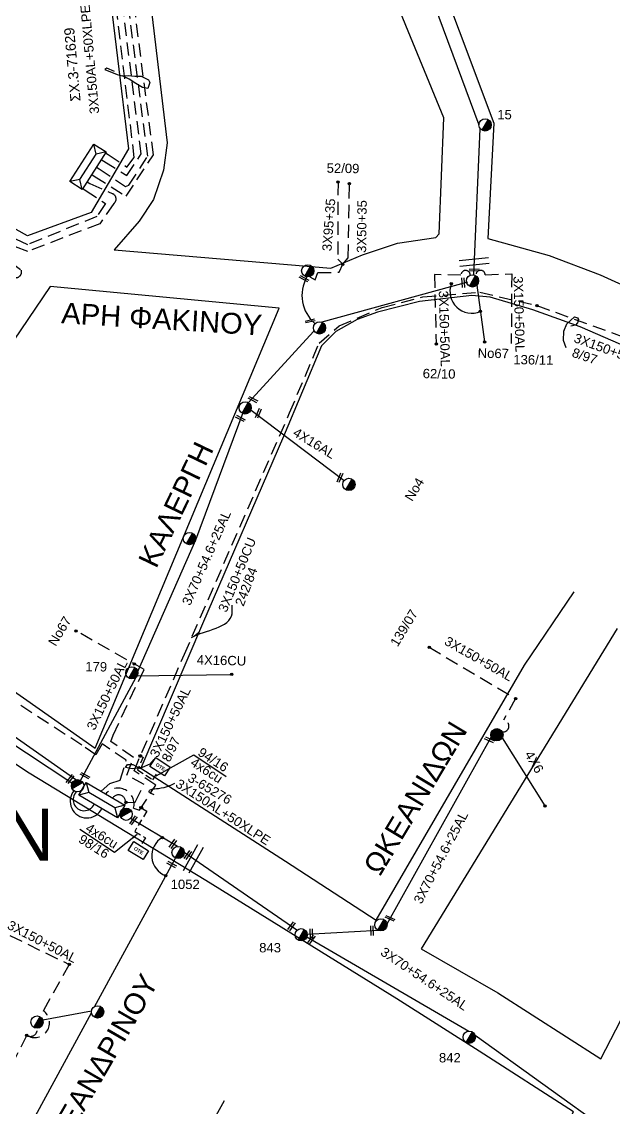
# Model space of a CAD drawing. Header units: millimetres. Extents: x 1113 to 5794, y 757 to 3537.
# Drawn here: x 2255.7 to 2369.5, y 1407 to 1615.7 of the extents above; entities that cross this region are included whole.
import ezdxf

# ---------------------------------------------------------------- set-up
doc = ezdxf.new("R2010")
doc.units = ezdxf.units.MM
doc.linetypes.add('DASHED', pattern=[19.05, 12.7, -6.35])
for name, color, linetype in [('Pillar OTE', 7, 'Continuous'), ('Άγνωστα', 7, 'Continuous'), ('Γέφυρες Εναέριου Δικτύου', 7, 'Continuous'), ('Γυμνά εναέρια ΧΤ (3Φ)   3x50+35CU', 7, 'Continuous'), ('Εναέρια παροχή ΧΤ 4x16', 7, 'SYN_LINE'), ('Επιγραφές - Σχήματα', 7, 'Continuous'), ('Καλώδια ΧΤ   3x150+50AL', 7, 'DASHED'), ('Καλώδια ΧΤ   3x150+50CU', 7, 'DASHED'), ('Καλώδια ΧΤ   3x150AL+50XLPE', 7, 'DASHED'), ('Καλώδια ΧΤ   3x95+35 CU', 7, 'DASHED'), ('Μηχανική τομή', 7, 'Continuous'), ('Στύλος Ξύλινος', 7, 'Continuous'), ('Στύλος Ξύλινος @ 1', 7, 'Continuous'), ('Στύλος ΦΜ', 7, 'Continuous'), ('Στύλος ΦΜ @ 1', 7, 'Continuous'), ('Συνδέσεις', 7, 'Continuous'), ('Συνεστραμμένα ΧΤ   3x70+54.6+25 AL', 7, 'SYN_LINE'), ('Τομή', 7, 'Continuous'), ('Υποσταθμός εναέριος 2 στύλων', 7, 'Continuous'), ('Υποσταθμός πόλεως', 7, 'Continuous'), ('Υπόβαθρο ΔΕΗ', 7, 'Continuous'), ('Υπόγεια καλώδια Παροχών ΧΤ   4x50AL', 7, 'DASHED'), ('Υπόγεια καλώδια Παροχών ΧΤ   4x6', 7, 'DASHED')]:
    doc.layers.add(name, color=color, linetype=linetype)
doc.styles.get("Standard").update_dxf_attribs({"font": 'arial.ttf'})
doc.linetypes.add('SYN_LINE', pattern='A,0.5,-0.0001,["/\\/\\/\\/",Standard,S=0.1,R=0,X=0,Y=-0.05],-0.25', length=0.7501)
doc.dimstyles.new('ISO-25', dxfattribs={"dimtxt": 2.5, "dimasz": 1.8, "dimexe": 1.25, "dimexo": 0.625, "dimtad": 1, "dimtxsty": 'Standard', "dimcen": 1.8, "dimadec": 0, "dimazin": 0, "dimtfac": 1, "dimtmove": 0, "dimatfit": 3, "dimfxl": 1.25, "dimarcsym": 0})

# ---------------------------------------------------------------- blocks, each defined once
blk = doc.blocks.new('ΥΠΑΡΧΩΝ ΤΣΙΜΕΝΤΕΝΙΟΣ ΣΤΥΛΟΣ')
at = {"layer": 'Στύλος ΦΜ'}
blk.add_hatch(color=7, dxfattribs=at).paths.add_polyline_path([(-1.29, -2.28, 0.574793), (2.62, 0, 0.268822), (1.3, 2.27)])
at = {"layer": 'Στύλος ΦΜ', "color": 7}
blk.add_line((-1.29, -2.28), (1.3, 2.27), dxfattribs=at)
blk.add_circle((0, 0), 2.62, dxfattribs=at)
at = {"layer": 'Στύλος ΦΜ', "flags": 4}
for tag, p in [('ΑΡΙΘΜΟΣ', (-4.68, 8.05)), ('ΤΥΠΟΣ', (-4.91, 3.03))]:
    blk.add_attdef(tag, p, '', height=4, dxfattribs=at)
blk = doc.blocks.new('ΥΠΑΡΧΩΝ ΞΥΛΙΝΟΣ ΣΤΥΛΟΣ')
at = {"layer": 'Στύλος Ξύλινος'}
h = blk.add_hatch(color=7, dxfattribs=at)
h.paths.add_polyline_path([(-2.62, 0, 0.270008), (-1.29, -2.28), (1.3, 2.27, 0.576266)])
h.paths.add_polyline_path([(-1.29, -2.28, 0.574793), (2.62, 0, 0.268822), (1.3, 2.27)])
at = {"layer": 'Στύλος Ξύλινος', "color": 7}
blk.add_line((-1.29, -2.28), (1.3, 2.27), dxfattribs=at)
blk.add_circle((0, 0), 2.62, dxfattribs=at)
at = {"layer": 'Στύλος Ξύλινος', "flags": 4}
for tag, p in [('ΑΡΙΘΜΟΣ', (-4.91, 8.6)), ('ΤΥΠΟΣ', (-4.85, 3.39))]:
    blk.add_attdef(tag, p, '', height=4, dxfattribs=at)
blk = doc.blocks.new('ΥΠΟΣΤΑΘΜΟΣ ΕΝΑΕΡΙΟΣ ΕΠΙ 2 ΣΤΥΛΩΝ')
at = {"layer": 'Υποσταθμός εναέριος 2 στύλων', "linetype": 'Continuous'}
for points in [[(-11.97, -2.11, 0.574793), (-8.45, -0.07, 0.268822), (-9.64, 1.98)], [(9.68, -2.15, 0.574793), (13.19, -0.1, 0.268822), (12.01, 1.95)]]:
    blk.add_hatch(color=256, dxfattribs=at).paths.add_polyline_path(points)
for p, q in [((-11.97, -2.11), (-9.64, 1.98)), ((9.68, -2.15), (12.01, 1.95))]:
    blk.add_line(p, q, dxfattribs=at)
for centre in [(-10.81, -0.07), (10.84, -0.1)]:
    blk.add_circle(centre, 2.36, dxfattribs=at)
at = {"layer": 'Υποσταθμός πόλεως', "linetype": 'Continuous', "ltscale": 40}
blk.add_lwpolyline([(-8.57, 2.82), (8.57, 2.82), (8.57, -2.82), (-8.57, -2.82)], close=True, dxfattribs=at)
for points in [[(-5.75, 0), (-8.57, 2.82)], [(-8.57, -2.82), (-5.75, 0)], [(-5.75, 0), (5.75, 0)], [(5.75, 0), (8.57, 2.82)], [(8.57, -2.82), (5.75, 0)]]:
    blk.add_lwpolyline(points, dxfattribs=at)
at = {"layer": 'Υποσταθμός εναέριος 2 στύλων', "ltscale": 40, "flags": 1}
for tag, p in [('ΜΕΤΑΣΧΗΜΑΤΙΣΜΟΣ', (14.09, 2.51)), ('ΙΣΧΥΣ', (14.07, -0.28)), ('ΑΡΙΘΜΟΣ', (14.19, -3))]:
    blk.add_attdef(tag, p, '', height=1.8, dxfattribs=at)
blk = doc.blocks.new('ΥΠΟΣΤΑΘΜΟΣ ΠΟΛΕΩΣ 6 ΑΝΑΧΩΡΗΣΕΩΝ')
at = {"layer": 'Υποσταθμός πόλεως', "linetype": 'Continuous', "ltscale": 40}
for p, q in [((-8.18, -2.82), (-8.18, -4)), ((-5.01, -2.82), (-5.01, -4)), ((-1.74, -2.82), (-1.74, -4)), ((1.65, -2.82), (1.65, -4)), ((5.07, -2.82), (5.07, -4)), ((8.16, -2.82), (8.16, -4))]:
    blk.add_line(p, q, dxfattribs=at)
blk.add_lwpolyline([(-8.57, 2.82), (8.57, 2.82), (8.57, -2.82), (-8.57, -2.82)], close=True, dxfattribs=at)
for points in [[(-5.75, 0), (-8.57, 2.82)], [(5.75, 0), (8.57, 2.82)], [(-8.57, -2.82), (-5.75, 0)], [(-5.75, 0), (5.75, 0)], [(8.57, -2.82), (5.75, 0)]]:
    blk.add_lwpolyline(points, dxfattribs=at)
at = {"layer": 'Υποσταθμός πόλεως', "linetype": 'SYN_LINE', "ltscale": 40, "flags": 1}
for tag, p in [('ΜΕΤΑΣΧΗΜΑΤΙΣΜΟΣ', (9.64, 1.91)), ('ΙΣΧΥΣ', (9.62, -0.89)), ('ΑΡΙΘΜΟΣ', (9.74, -3.61))]:
    blk.add_attdef(tag, p, '', height=1.8, dxfattribs=at)
blk = doc.blocks.new('ΜΗΧΑΝΙΚΗ ΤΟΜΗ')
at = {"layer": 'Μηχανική τομή', "ltscale": 40}
for p, q in [((-1.89, 0.78), (1.89, 0.78)), ((1.89, 0), (-1.89, 0))]:
    blk.add_line(p, q, dxfattribs=at)
blk = doc.blocks.new('ΤΟΜΗ')
at = {"layer": 'Τομή', "ltscale": 40}
for p, q in [((-5.68, 0), (5.68, 0)), ((5.68, -2.33), (-5.68, -2.33))]:
    blk.add_line(p, q, dxfattribs=at)
blk = doc.blocks.new('_ΣΥΝΔΕΣΗ')
at = {"layer": 'Συνδέσεις', "linetype": 'SYN_LINE', "ltscale": 40}
blk.add_hatch(color=256, dxfattribs=at).paths.add_polyline_path([(0.5, -0.01, 1), (-0.5, -0.01, 1)])
at = {"layer": 'Συνδέσεις'}
blk.add_circle((0, -0.01), 0.5, dxfattribs=at)
blk = doc.blocks.new('PILLAR ΟΤΕ')
at = {"layer": 'Pillar OTE', "ltscale": 40}
blk.add_lwpolyline([(-3.31, 2.02), (3.39, 2.02), (3.39, -1.99), (-3.31, -1.99)], close=True, dxfattribs=at)
at = {"layer": 'Pillar OTE', "insert": (-1.81, 0.71), "char_height": 1.3575, "width": 109.961, "attachment_point": 1}
blk.add_mtext('{\\fArial|b1|i0|c161|p34;OTE}', dxfattribs=at)
blk = doc.blocks.new('TSONTA XT1')
at = {"ltscale": 40}
h = blk.add_hatch(color=256, dxfattribs=at)
h.dxf.hatch_style = 1
h.paths.add_polyline_path([(595.96, 2487.66), (597.07, 2488.77), (595.96, 2489.87), (594.85, 2488.77)])
blk.add_lwpolyline([(594.85, 2488.77), (595.96, 2489.87), (597.07, 2488.77), (595.96, 2487.66)], close=True, dxfattribs=at)

msp = doc.modelspace()

# ---------------------------------------------------------------- linework, layer by layer
at = {"layer": 'Άγνωστα', "color": 85, "linetype": 'DASHED', "lineweight": -3, "ltscale": 0.2}
msp.add_lwpolyline([(2270.94, 1467.88), (2272.64, 1469.39), (2274.63, 1469.99), (2275.75, 1473.83), (2271.13, 1477.02), (2269.93, 1474.86), (2267.23, 1476.74), (2248.05, 1489.18), (2253.11, 1497.12), (2248.14, 1500.31), (2253.79, 1509.91)], dxfattribs=at)
at = {"layer": 'Άγνωστα', "color": 1, "linetype": 'SYN_LINE', "lineweight": -3, "ltscale": 20}
msp.add_lwpolyline([(2347.99, 1478.12), (2356.2, 1465.05)], dxfattribs=at)
at = {"layer": 'Γέφυρες Εναέριου Δικτύου', "lineweight": -3}
for centre, radius, start, end in [((2342.15, 1563.91), 4.19, 159.6105, 293.475), ((2284.66, 1455.48), 4.01, 118.9793, 251.0075)]:
    msp.add_arc(centre, radius, start, end, dxfattribs=at)
at = {"layer": 'Γυμνά εναέρια ΧΤ (3Φ)   3x50+35CU', "color": 1, "linetype": 'DASHED', "lineweight": -3, "ltscale": 0.2}
msp.add_lwpolyline([(2311.01, 1566.74), (2312.06, 1566.15), (2312.6, 1567.52), (2316.69, 1567.6), (2317.36, 1569.12), (2318.39, 1570.36), (2318.66, 1584.62)], dxfattribs=at)
at = {"layer": 'Εναέρια παροχή ΧΤ 4x16', "color": 1, "lineweight": -3, "ltscale": 20}
msp.add_lwpolyline([(2299.76, 1541.12), (2317.65, 1527.59)], dxfattribs=at)
at = {"layer": 'Επιγραφές - Σχήματα', "lineweight": -3}
for points in [[(2273.53, 1606.18), (2272.06, 1606.8), (2271.67, 1606.55), (2274.04, 1605.56), (2275.05, 1605.3), (2276.13, 1605.4), (2277.39, 1605.27), (2278.63, 1605.23), (2280.06, 1604.58), (2280.29, 1604.03), (2279.9, 1602.88), (2278.92, 1603.07), (2277.63, 1603.85), (2276.31, 1604.68), (2275.05, 1605.3)], [(2360.3, 1553.06), (2359.75, 1554.49), (2359.84, 1556.25), (2360.41, 1557.68), (2361.9, 1559.01), (2362.45, 1558.86), (2362.66, 1558.52), (2362.49, 1557.86), (2362.1, 1557.41), (2361.19, 1557.2)], [(2281.08, 1474), (2280.33, 1473.07), (2278.83, 1472.42), (2276.88, 1472.19), (2275.61, 1472.47), (2276, 1473.04), (2277.01, 1473.04), (2278.41, 1472.24)]]:
    msp.add_lwpolyline(points, dxfattribs=at)
at = {"layer": 'Καλώδια ΧΤ   3x150+50AL', "lineweight": -3, "ltscale": 0.2}
for points in [[(2341.87, 1567.03, 0.985097), (2340.07, 1567.06), (2334.97, 1567.14), (2335.33, 1553.78)], [(2342.94, 1567.04, -0.985097), (2344.74, 1567.1), (2349.84, 1567.28), (2349.73, 1553.92)]]:
    msp.add_lwpolyline(points, format="xyb", dxfattribs=at)
at = {"layer": 'Καλώδια ΧΤ   3x150+50AL', "color": 2, "lineweight": -3, "ltscale": 0.2}
for points in [[(2354.67, 1561.19), (2380.47, 1551.85), (2382.9, 1552.32), (2383.06, 1553.3), (2383.7, 1553.29)], [(2277.26, 1471.83), (2286.94, 1494.19)]]:
    msp.add_lwpolyline(points, dxfattribs=at)
at = {"layer": 'Καλώδια ΧΤ   3x150+50AL', "color": 173, "lineweight": -3, "ltscale": 0.2}
msp.add_lwpolyline([(2275.62, 1465.71), (2277.46, 1465.81), (2279.18, 1469.16), (2275.89, 1470.98), (2277.13, 1474.39), (2272.81, 1477.43), (2273.23, 1478.66), (2279.19, 1491.28), (2266.13, 1498.67)], dxfattribs=at)
at = {"layer": 'Καλώδια ΧΤ   3x150+50AL', "color": 1, "lineweight": -3, "ltscale": 0.2}
msp.add_lwpolyline([(2333.97, 1495.55), (2350.58, 1485.69), (2348.22, 1481.54, -1.040412), (2348.02, 1479.29, 4.559408)], format="xyb", dxfattribs=at)
at = {"layer": 'Καλώδια ΧΤ   3x150+50AL', "color": 173, "lineweight": -3, "ltscale": 0.2}
for points in [[(2249.99, 1441.83), (2264.81, 1434.62), (2259.82, 1425.72, -0.972713), (2256.66, 1421), (2250.42, 1408.72), (2231.56, 1418.23)], [(2258.63, 1422.37, -0.668818), (2256.66, 1421, 2.016591)]]:
    msp.add_lwpolyline(points, format="xyb", dxfattribs=at)
at = {"layer": 'Καλώδια ΧΤ   3x150+50AL', "color": 173, "lineweight": -3}
msp.add_arc((2274.28, 1465.84), 1.35, 330.4209, 146.6557, dxfattribs=at)
at = {"layer": 'Καλώδια ΧΤ   3x150+50CU', "color": 1, "linetype": 'SYN_LINE', "lineweight": -3, "ltscale": 20}
for p, q in [((2341.34, 1565.7), (2313.37, 1557.97)), ((2311.77, 1556.18), (2299.27, 1542.57)), ((2298.15, 1540.56), (2289.05, 1516.14)), ((2289.05, 1516.14), (2277.89, 1490.68)), ((2266.85, 1469.71), (2277.66, 1489.8)), ((2277.49, 1490.03), (2295.76, 1490.32))]:
    msp.add_line(p, q, dxfattribs=at)
at = {"layer": 'Καλώδια ΧΤ   3x150+50CU', "color": 2, "lineweight": -3, "ltscale": 0.2}
msp.add_lwpolyline([(2286.94, 1494.19), (2307.14, 1540.57), (2312.82, 1553.94), (2316.66, 1557.27), (2324.96, 1560.83), (2332.77, 1562.86), (2343.73, 1563.77), (2354.67, 1561.19)], dxfattribs=at)
at = {"layer": 'Καλώδια ΧΤ   3x150AL+50XLPE', "color": 6, "lineweight": -3, "ltscale": 0.2}
msp.add_lwpolyline([(2270.55, 1587.46), (2275.65, 1584.04), (2276.28, 1584.31), (2279.89, 1589.87), (2275.29, 1625.78), (2274.5, 1627.78), (2273.08, 1629.94), (2271.99, 1630.4), (2267.57, 1628.78), (2266.32, 1631.82), (2272.25, 1634.08), (2272.42, 1634.83), (2269.76, 1640.92), (2272.71, 1642.15), (2275.41, 1636.64), (2312.92, 1653.13), (2313.41, 1653.65), (2313, 1658.12), (2318.29, 1660.26), (2315.23, 1673.27), (2315.53, 1673.94), (2316.69, 1674.54), (2316.98, 1674.54)], dxfattribs=at)
at = {"layer": 'Καλώδια ΧΤ   3x150AL+50XLPE', "color": 30, "lineweight": -3, "ltscale": 0.2}
msp.add_lwpolyline([(2269.63, 1586.03), (2275.73, 1582.19), (2280.99, 1590.14), (2276.23, 1627.05), (2275.36, 1629.02), (2274.45, 1630.1), (2273.05, 1631.17), (2271.76, 1631.55), (2269.23, 1630.58), (2268.75, 1631.73), (2273.28, 1633.77), (2273.41, 1634.68), (2271.49, 1639.12), (2272.63, 1639.61), (2274.9, 1634.65), (2312.45, 1651.38), (2314.43, 1653.1), (2314.1, 1656.74), (2318.71, 1658.55), (2319.69, 1657.99), (2319.69, 1657.99), (2321.06, 1658.54)], dxfattribs=at)
at = {"layer": 'Καλώδια ΧΤ   3x150AL+50XLPE', "color": 27, "lineweight": -3, "ltscale": 0.2}
msp.add_lwpolyline([(2271.47, 1588.9), (2275.88, 1586.15), (2278.64, 1590.32), (2274.07, 1626.96), (2272.96, 1628.27), (2271.53, 1628.98), (2266.27, 1626.7), (2263.96, 1632.01), (2271.4, 1635.04), (2268.14, 1642.02), (2273.11, 1643.89), (2275.33, 1639.22), (2294.58, 1647.61), (2294.58, 1648.62), (2294.96, 1649.24), (2294.96, 1649.24), (2295.65, 1649.31)], dxfattribs=at)
at = {"layer": 'Καλώδια ΧΤ   3x150AL+50XLPE', "color": 62, "lineweight": -3, "ltscale": 0.2}
msp.add_lwpolyline([(2272.31, 1590.2), (2275.9, 1587.78), (2277.31, 1589.64), (2272.94, 1626.02, 0.601982), (2270.93, 1626.8), (2265.28, 1624.55), (2261.11, 1633.68), (2261.11, 1633.68), (2265.49, 1635.43, -1.172825), (2268.38, 1636.32, -30.129975)], format="xyb", dxfattribs=at)
at = {"layer": 'Καλώδια ΧΤ   3x150AL+50XLPE', "color": 1, "lineweight": -3, "ltscale": 0.2}
msp.add_lwpolyline([(2268.75, 1584.66), (2273.18, 1582.66, -0.572569), (2273.38, 1580.77), (2270.69, 1576.92), (2256.85, 1571.58), (2251.68, 1573.55), (2250.37, 1571.86), (2255.62, 1567.98, -0.541566), (2254.35, 1566.55, -2.303902)], format="xyb", dxfattribs=at)
at = {"layer": 'Καλώδια ΧΤ   3x150AL+50XLPE', "color": 85, "lineweight": -3, "ltscale": 0.2}
msp.add_lwpolyline([(2267.9, 1583.33), (2271.79, 1580.8), (2270.13, 1578.3), (2256.85, 1572.88), (2250.58, 1575.81), (2247.52, 1571.45), (2252.11, 1568.93), (2251.79, 1567.69), (2251.02, 1566.17), (2232.56, 1540.42), (2215.17, 1514.58), (2213.37, 1516.03), (2207.72, 1508.89), (2190.85, 1522.77), (2189.94, 1522.02, -0.692696), (2188.81, 1523.32, -1.972513)], format="xyb", dxfattribs=at)
at = {"layer": 'Καλώδια ΧΤ   3x150AL+50XLPE', "color": 2, "lineweight": -3, "ltscale": 0.2}
msp.add_lwpolyline([(2271.82, 1467.36, -0.799412), (2277.19, 1464.61), (2278.34, 1464.23), (2281.44, 1469.08), (2277.26, 1471.83)], format="xyb", dxfattribs=at)
at = {"layer": 'Καλώδια ΧΤ   3x95+35 CU', "color": 1, "lineweight": -3, "ltscale": 0.2}
msp.add_lwpolyline([(2316.46, 1584.94), (2316.41, 1570.12), (2317.36, 1569.12)], dxfattribs=at)
at = {"layer": 'Συνεστραμμένα ΧΤ   3x70+54.6+25 AL', "color": 27, "lineweight": -3, "ltscale": 20}
for points in [[(2332.49, 1625.6), (2343.54, 1595.89)], [(2342.58, 1567.07), (2343.79, 1595.16)], [(2265.34, 1469.43), (2234.6, 1489.72)]]:
    msp.add_lwpolyline(points, dxfattribs=at)
at = {"layer": 'Συνεστραμμένα ΧΤ   3x70+54.6+25 AL', "color": 1, "lineweight": -3, "ltscale": 20}
for points in [[(2343.13, 1565.09), (2344.63, 1554.2)], [(2325.87, 1442.41), (2345.89, 1478.3)], [(2286.9, 1456.15), (2308.54, 1441.26)], [(2310.48, 1439.89), (2341.62, 1421.81)], [(2368.82, 1402.24), (2342.8, 1420.99)]]:
    msp.add_lwpolyline(points, dxfattribs=at)
at = {"layer": 'Συνεστραμμένα ΧΤ   3x70+54.6+25 AL', "color": 5, "lineweight": -3, "ltscale": 20}
msp.add_lwpolyline([(2266.06, 1470.07), (2236.71, 1490.69), (2234.6, 1489.72)], dxfattribs=at)
at = {"layer": 'Συνεστραμμένα ΧΤ   3x70+54.6+25 AL', "color": 173, "lineweight": -3, "ltscale": 10}
for points in [[(2285.59, 1457.29), (2276.58, 1462.63)], [(2259.71, 1424), (2269.11, 1425.69)]]:
    msp.add_lwpolyline(points, dxfattribs=at)
at = {"layer": 'Συνεστραμμένα ΧΤ   3x70+54.6+25 AL', "color": 173, "lineweight": -3, "ltscale": 20}
for points in [[(2269.64, 1426.49), (2285.2, 1455.06)], [(2249.51, 1389.41), (2269.1, 1425.33), (2269.1, 1425.33)]]:
    msp.add_lwpolyline(points, dxfattribs=at)
at = {"layer": 'Συνεστραμμένα ΧΤ   3x70+54.6+25 AL', "color": 1, "lineweight": -3, "ltscale": 10}
msp.add_lwpolyline([(2310.55, 1440.45), (2324.19, 1441.17)], dxfattribs=at)
msp.add_arc((2316.75, 1563.17), 7.22, 151.0898, 228.7726, dxfattribs=at)
at = {"layer": 'Συνεστραμμένα ΧΤ   3x70+54.6+25 AL', "color": 5, "lineweight": -3, "ltscale": 20}
msp.add_arc((2268.19, 1465.95), 3.2, 140.2653, 333.8731, dxfattribs=at)
at = {"layer": 'Συνεστραμμένα ΧΤ   3x70+54.6+25 AL', "color": 27, "lineweight": -3, "ltscale": 20}
msp.add_arc((2267.67, 1466.26), 2.11, 133.4757, 335.9665, dxfattribs=at)
at = {"layer": 'Υπόβαθρο ΔΕΗ', "lineweight": -3}
msp.add_lwpolyline([(2389.31, 1631.34), (2371.85, 1668.18), (2326.58, 1648.99), (2346.38, 1596.26), (2346.38, 1596.26), (2345.22, 1574.05), (2357.04, 1570.81), (2366.85, 1567.12), (2373.71, 1563.93, 0.313065), (2386.25, 1566.1), (2393.31, 1574.28), (2399.09, 1584.5), (2403.44, 1594.05), (2406.88, 1604)], format="xyb", dxfattribs=at)
msp.add_lwpolyline([(2336.81, 1597.24), (2336.81, 1597.24), (2317, 1645.39), (2279.26, 1629.08), (2283.61, 1592.47), (2282.93, 1587.22), (2281, 1581.59), (2278.26, 1577.43), (2273.46, 1571.89), (2315.09, 1568.38), (2321.13, 1570.96), (2327.91, 1573.16), (2335.22, 1574.27), (2335.87, 1574.94)], close=True, dxfattribs=at)
for points in [[(2223.87, 1605.1), (2271.96, 1626.21), (2276.23, 1591.3), (2276.23, 1591.3), (2269.01, 1579.04), (2256.81, 1574.57), (2227.69, 1590.8), (2227.69, 1590.8), (2198.26, 1599.71), (2176.68, 1613.98), (2180.19, 1621.19), (2168.81, 1626.21), (2135.22, 1555.32), (2122.47, 1558.21), (2110.61, 1560.5), (2124.83, 1590.69)], [(2415.7, 1600.35), (2412.25, 1589.41), (2405.92, 1575.38), (2399.6, 1564.69), (2391.6, 1555.9), (2388.13, 1552.85), (2382.82, 1550.96), (2378.53, 1550.69), (2375.24, 1551.77), (2362.96, 1557.12), (2353.89, 1560.39)], [(2223.07, 1508.95), (2269.79, 1476.16), (2284, 1510.16), (2305.18, 1560.72), (2261.18, 1564.85), (2245.52, 1541.87), (2223.07, 1508.95)], [(2353.89, 1560.39), (2345.69, 1562.81), (2342.15, 1563.12), (2332.12, 1561.99), (2324.03, 1559.9), (2320.16, 1558.48), (2316.01, 1556.19), (2313.26, 1553.47), (2305.98, 1536.05), (2290.43, 1500.07), (2278.58, 1472.29), (2306.39, 1454.44), (2323.81, 1443.11), (2352.3, 1492.13), (2361.8, 1506.22)], [(2277.12, 1322.06), (2310.99, 1307.83), (2350.35, 1384.28), (2361.67, 1406.29), (2343.56, 1417.93), (2327.75, 1427.98), (2291.05, 1450.74), (2257.12, 1471.38), (2238.88, 1483.33), (2216.4, 1500.06), (2199.01, 1475.22), (2173.81, 1438.81), (2164.34, 1425.63), (2183.57, 1412.81), (2227.54, 1388.72)], [(2370.06, 1499.14), (2332.44, 1437.61), (2347.14, 1429.18), (2366.98, 1416.5), (2388.11, 1457.36)], [(2288.78, 1474.86), (2294.97, 1470.73)], [(2273.54, 1456.12), (2266.82, 1460.55)], [(2294.57, 1408.44), (2275.76, 1374.52)]]:
    msp.add_lwpolyline(points, dxfattribs=at)
msp.add_open_spline([(2281.12, 1467.18), (2279.69, 1467.69), (2280.41, 1468.65), (2282.95, 1468.3), (2285.08, 1469.42)], degree=3, dxfattribs=at)
at = {"layer": 'Υπόγεια καλώδια Παροχών ΧΤ   4x6', "color": 2, "linetype": 'DASHED', "lineweight": -3, "ltscale": 0.1}
for points in [[(2278.79, 1474.51), (2279.01, 1474.43), (2277.95, 1471.98), (2280.88, 1470.1), (2281.88, 1471.67)], [(2278.93, 1464.52), (2279.7, 1464.06), (2277.4, 1460.18), (2279.44, 1458.94), (2278.51, 1457.41)]]:
    msp.add_lwpolyline(points, dxfattribs=at)

# ---------------------------------------------------------------- block references
at = {"layer": 'Pillar OTE', "xscale": 0.5, "yscale": 0.5, "zscale": 0.5}
for p, rotation in [((2282.26, 1472.59), 327), ((2278.08, 1456.49), 328)]:
    msp.add_blockref('PILLAR ΟΤΕ', p, dxfattribs=dict(at, rotation=rotation))
at = {"layer": 'Μηχανική τομή', "lineweight": -3}
for p, xscale, yscale, zscale, rotation in [((2342.61, 1567.84), 0.5000000000000732, 0.5000000000000732, 0.5000000000000732, 1.189553188005187), ((2309.82, 1566.19), 0.5000000000002811, 0.5000000000002811, 0.5000000000002811, 331.2803362378788), ((2340.3, 1565.57), 0.5000000000002208, 0.5000000000002208, 0.5000000000002208, 273.8851629054648), ((2311.05, 1558.44), 0.5000000000002207, 0.5000000000002207, 0.5000000000002207, 193.4535304587187), ((2300.22, 1543.3), 0.5000000000002208, 0.5000000000002208, 0.5000000000002208, 152.0444691006168), ((2300.98, 1540.58), 0.5000000000002177, 0.5000000000002177, 0.5000000000002177, 247.3311666089816), ((2297.8, 1539.68), 0.5000000000002208, 0.5000000000002208, 0.5000000000002208, 152.0444691006168), ((2316.63, 1528.2), 0.5000000000002177, 0.5000000000002177, 0.5000000000002177, 247.3311666089816), ((2345.48, 1477.57), 0.5000000000001872, 0.5000000000001872, 0.5000000000001872, 336.4051852323481), ((2265.13, 1470.09), 0.4999999999998055, 0.4999999999998055, 0.4999999999998055, 51.42450831934983), ((2267.75, 1470.71), 0.5000000000002811, 0.5000000000002811, 0.5000000000002811, 331.2803362378788), ((2276.98, 1462.4), 0.5000000000002003, 0.5000000000002003, 0.5000000000002003, 234.1737835661723), ((2284.58, 1457.89), 0.5000000000002002, 0.5000000000002002, 0.5000000000002002, 234.1737835661723), ((2287.46, 1455.76), 0.5000000000002003, 0.5000000000002003, 0.5000000000002003, 234.1737835661723), ((2284.61, 1453.98), 0.5000000000002442, 0.5000000000002442, 0.5000000000002442, 151.1268153290342), ((2307.38, 1442.06), 0.5000000000002003, 0.5000000000002003, 0.5000000000002003, 234.1737835661723), ((2326.36, 1443.29), 0.5000000000001872, 0.5000000000001872, 0.5000000000001872, 336.4051852323481), ((2311.12, 1440.48), 0.5000000000001832, 0.5000000000001832, 0.5000000000001832, 271.7034346811997), ((2322.78, 1441.09), 0.5000000000001832, 0.5000000000001832, 0.5000000000001832, 271.7034346811997), ((2311.17, 1439.49), 0.5000000000002003, 0.5000000000002003, 0.5000000000002003, 234.1737835661723)]:
    msp.add_blockref('ΜΗΧΑΝΙΚΗ ΤΟΜΗ', p, dxfattribs=dict(at, xscale=xscale, yscale=yscale, zscale=zscale, rotation=rotation))
at = {"layer": 'Στύλος Ξύλινος @ 1', "lineweight": -3, "ltscale": 40, "xscale": 0.4499999999998181, "yscale": 0.4499999999998181, "zscale": 0.4499999999998181}
msp.add_blockref('ΥΠΑΡΧΩΝ ΞΥΛΙΝΟΣ ΣΤΥΛΟΣ', (2346.98, 1478.73), dxfattribs=at)
at = {"layer": 'Στύλος ΦΜ @ 1', "lineweight": -3, "ltscale": 40}
ref = msp.add_blockref('ΥΠΑΡΧΩΝ ΤΣΙΜΕΝΤΕΝΙΟΣ ΣΤΥΛΟΣ', (2344.72, 1595.88), dxfattribs=dict(at, xscale=0.4499999999998181, yscale=0.4499999999998181, zscale=0.4499999999998181))
ref.add_attrib('ΤΥΠΟΣ', '15', (2347.05, 1596.97), dxfattribs={"layer": 'Στύλος ΦΜ', "height": 1.8, "flags": 4})
at = {"layer": 'Στύλος ΦΜ @ 1', "lineweight": -3, "ltscale": 40, "xscale": 0.4499999999998181, "yscale": 0.4499999999998181, "zscale": 0.4499999999998181}
for p in [(2310.65, 1567.86), (2342.3, 1565.93), (2312.9, 1556.89), (2298.62, 1541.53), (2318.56, 1526.84), (2287.9, 1516.41), (2276.84, 1490.63), (2324.71, 1442.22), (2270.27, 1425.5), (2258.62, 1423.55)]:
    msp.add_blockref('ΥΠΑΡΧΩΝ ΤΣΙΜΕΝΤΕΝΙΟΣ ΣΤΥΛΟΣ', p, dxfattribs=at)
at = {"layer": 'Στύλος ΦΜ @ 1', "lineweight": -3, "ltscale": 40}
ref = msp.add_blockref('ΥΠΑΡΧΩΝ ΤΣΙΜΕΝΤΕΝΙΟΣ ΣΤΥΛΟΣ', (2285.72, 1456.12), dxfattribs=dict(at, xscale=0.4499999999998181, yscale=0.4499999999998181, zscale=0.4499999999998181))
ref.add_attrib('ΤΥΠΟΣ', '1052', (2284.3, 1449.1), dxfattribs={"layer": 'Στύλος ΦΜ', "height": 1.8, "flags": 4})
ref = msp.add_blockref('ΥΠΑΡΧΩΝ ΤΣΙΜΕΝΤΕΝΙΟΣ ΣΤΥΛΟΣ', (2309.38, 1440.32), dxfattribs=dict(at, xscale=0.4499999999998181, yscale=0.4499999999998181, zscale=0.4499999999998181))
ref.add_attrib('ΤΥΠΟΣ', '843', (2301.31, 1436.93), dxfattribs={"layer": 'Στύλος ΦΜ', "height": 1.8, "flags": 4})
ref = msp.add_blockref('ΥΠΑΡΧΩΝ ΤΣΙΜΕΝΤΕΝΙΟΣ ΣΤΥΛΟΣ', (2341.68, 1420.63), dxfattribs=dict(at, xscale=0.4499999999998181, yscale=0.4499999999998181, zscale=0.4499999999998181))
ref.add_attrib('ΤΥΠΟΣ', '842', (2335.85, 1415.79), dxfattribs={"layer": 'Στύλος ΦΜ', "height": 1.8, "flags": 4})
at = {"layer": 'Συνδέσεις', "lineweight": -3, "xscale": 0.4499999999998181, "yscale": 0.4499999999998181, "zscale": 0.4499999999998181}
for p in [(2316.46, 1584.94), (2318.66, 1584.62), (2317.36, 1569.12), (2338.22, 1565.37), (2354.67, 1561.19), (2343.82, 1560.07), (2335.34, 1553.79), (2344.63, 1554.2), (2266.13, 1498.67), (2333.97, 1495.55), (2277.32, 1492.36), (2296.05, 1490.35), (2350.58, 1485.69), (2275.7, 1465.77), (2356.2, 1465.05), (2282.72, 1458.99), (2283.36, 1451.69), (2264.81, 1434.62), (2256.66, 1421)]:
    msp.add_blockref('_ΣΥΝΔΕΣΗ', p, dxfattribs=at)
at = {"layer": 'Συνδέσεις', "xscale": 0.3075184835441075, "yscale": 0.3075184835441075, "zscale": 0.3075184835441075}
for p, rotation in [((1803.84, 846.91), 336.3733021876648), ((2824.68, 897.99), 57.40184497573448)]:
    msp.add_blockref('TSONTA XT1', p, dxfattribs=dict(at, rotation=rotation))
at = {"layer": 'Τομή', "lineweight": -3}
for p, xscale, yscale, zscale, rotation in [((2342.66, 1568.96), 0.4999999999996697, 0.4999999999996697, 0.4999999999996697, 185.7120471457701), ((2289.17, 1454.59), 0.4999999999995895, 0.4999999999995895, 0.4999999999995895, 240.5778446686644)]:
    msp.add_blockref('ΤΟΜΗ', p, dxfattribs=dict(at, xscale=xscale, yscale=yscale, zscale=zscale, rotation=rotation))
at = {"layer": 'Υποσταθμός εναέριος 2 στύλων', "lineweight": -3, "xscale": 0.4999999999998331, "yscale": 0.4999999999998331, "zscale": 0.4999999999998331, "rotation": 149.639082571751}
msp.add_blockref('ΥΠΟΣΤΑΘΜΟΣ ΕΝΑΕΡΙΟΣ ΕΠΙ 2 ΣΤΥΛΩΝ', (2271.07, 1466.17), dxfattribs=at)
at = {"layer": 'Υποσταθμός πόλεως', "lineweight": -3, "xscale": 0.5000000000001144, "yscale": 0.5000000000001144, "zscale": 0.5000000000001144, "rotation": 57.30656376633411}
msp.add_blockref('ΥΠΟΣΤΑΘΜΟΣ ΠΟΛΕΩΣ 6 ΑΝΑΧΩΡΗΣΕΩΝ', (2268.42, 1587.85), dxfattribs=at)

# ---------------------------------------------------------------- texts
at = {"layer": 'Εναέρια παροχή ΧΤ 4x16', "color": 7, "lineweight": -3, "char_height": 1.8, "width": 168.3718, "attachment_point": 1}
for s, insert, rotation in [('4X16AL', (2308.56, 1537.84), 328.6962), ('4X16CU', (2289.34, 1494.05), 358.588)]:
    msp.add_mtext(s, dxfattribs=dict(at, insert=insert, rotation=rotation))
at = {"layer": 'Επιγραφές - Σχήματα', "color": 7, "lineweight": -3, "width": 168.3718, "attachment_point": 1}
for s, insert, char_height, rotation in [('{\\H1.083x;\\C256;ΣΧ.3-71629}', (2265.06, 1600.31), 1.8, 95.0932), ('52/09', (2314.29, 1588.51), 1.8, 359.0293), ('3X50+35', (2320.05, 1571.32), 1.8, 89.2358), ('ΑΡΗ ΦΑΚΙΝΟΥ', (2263.45, 1561.81), 4, 356.4652), ('8/97', (2361.82, 1553.12), 1.8, 341.4046), ('No67', (2343.31, 1552.97), 1.8, 359.0293), ('136/11', (2350.15, 1551.73), 1.8, 359.0293), ('62/10', (2332.75, 1549.04), 1.8, 359.0293), ('ΚΑΛΕΡΓΗ', (2277.92, 1512.23), 4, 64.2946), ('No4', (2329.17, 1524.37), 1.8, 58.761), ('242/84', (2296.61, 1503.92), 1.8, 69.1355), ('139/07', (2326.37, 1496.44), 1.8, 58.761), ('No67', (2260.66, 1496.54), 1.8, 58.761), ('179', (2267.91, 1492.75), 1.8, 359.0293), ('ΩΚΕΑΝΙΔΩΝ', (2321.12, 1453.5), 4, 59.0527), ('8/97', (2282.47, 1474.13), 1.8, 64.0148), ('4X6', (2353.78, 1475.89), 1.8, 300.821), ('3-65276', (2288.33, 1471.5), 1.8, 329.4081), ('ΑΛΕΞΑΝΔΡΙΝΟΥ', (2256.77, 1395.36), 4, 59.9798)]:
    msp.add_mtext(s, dxfattribs=dict(at, insert=insert, char_height=char_height, rotation=rotation))
at = {"layer": 'Επιγραφές - Σχήματα', "color": 7, "lineweight": -3, "insert": (2201.84, 1464.56), "char_height": 10, "width": 168.3718, "attachment_point": 1}
msp.add_mtext('ΦO-101Ν', dxfattribs=at)
at = {"layer": 'Καλώδια ΧΤ   3x150+50AL', "color": 7, "lineweight": -3, "char_height": 1.8, "width": 168.3718, "attachment_point": 1}
for insert, rotation in [((2351.96, 1566.85), 271.588), ((2337.61, 1564.07), 271.588), ((2362.22, 1555.92), 340.0257), ((2337.62, 1497.74), 330.267), ((2268.07, 1480.24), 64.0148), ((2280.2, 1474.98), 64.0148), ((2253.57, 1443.17), 332.5184)]:
    msp.add_mtext('3X150+50AL', dxfattribs=dict(at, insert=insert, rotation=rotation))
at = {"layer": 'Καλώδια ΧΤ   3x150+50CU', "color": 7, "lineweight": -3, "insert": (2293.36, 1502.8), "char_height": 1.8, "width": 168.3718, "attachment_point": 1, "rotation": 67.7377}
msp.add_mtext('3X150+50CU', dxfattribs=at)
at = {"layer": 'Καλώδια ΧΤ   3x150AL+50XLPE', "color": 7, "lineweight": -3, "char_height": 1.8, "width": 27.8484, "attachment_point": 5}
for insert, rotation in [((2268.77, 1608.5), 95.0547), ((2294.38, 1463.88), 327.0878)]:
    msp.add_mtext('3X150AL+50XLPE', dxfattribs=dict(at, insert=insert, rotation=rotation))
at = {"layer": 'Καλώδια ΧΤ   3x95+35 CU', "color": 7, "lineweight": -3, "insert": (2313.4, 1571.71), "char_height": 1.8, "width": 168.3718, "attachment_point": 1, "rotation": 85.7301}
msp.add_mtext('3X95+35', dxfattribs=at)
at = {"layer": 'Συνεστραμμένα ΧΤ   3x70+54.6+25 AL', "color": 7, "lineweight": -3, "char_height": 1.8, "width": 168.3718, "attachment_point": 1}
for insert, rotation in [((2286.4, 1504.14), 66.156), ((2330.88, 1446.91), 62.4343), ((2325.45, 1438.06), 326.0911)]:
    msp.add_mtext('3X70+54.6+25AL', dxfattribs=dict(at, insert=insert, rotation=rotation))
at = {"layer": 'Υπόγεια καλώδια Παροχών ΧΤ   4x50AL', "color": 7, "ltscale": 0.2, "char_height": 1.8, "attachment_point": 1}
for s, insert, rotation in [('94/16', (2290.33, 1476.42), 327), ('4x6cu', (2288.9, 1474.47), 327), ('4x6cu', (2268.72, 1461.86), 328), ('98/16', (2267.37, 1459.72), 328)]:
    msp.add_mtext_dynamic_manual_height_columns(s, width=1.8, gutter_width=12.5, heights=[0.118], dxfattribs=dict(at, insert=insert, rotation=rotation))

# ---------------------------------------------------------------- leaders
at = {"layer": 'Επιγραφές - Σχήματα', "lineweight": -3, "path_type": 1}
msp.add_leader([(2288.33, 1497.41), (2296.1, 1501.98), (2296.1, 1503.63)], dimstyle='ISO-25', override={"dimgap": 0.625, "dimtad": 0}, dxfattribs=at)
at = {"layer": 'Επιγραφές - Σχήματα', "ltscale": 40}
for points in [[(2281.52, 1470.82), (2288.78, 1474.86)], [(2277.88, 1459.56), (2273.54, 1456.12)]]:
    msp.add_leader(points, dimstyle='ISO-25', override={"dimasz": 1, "dimtad": 0}, dxfattribs=at)

doc.saveas('drawing.dxf')
